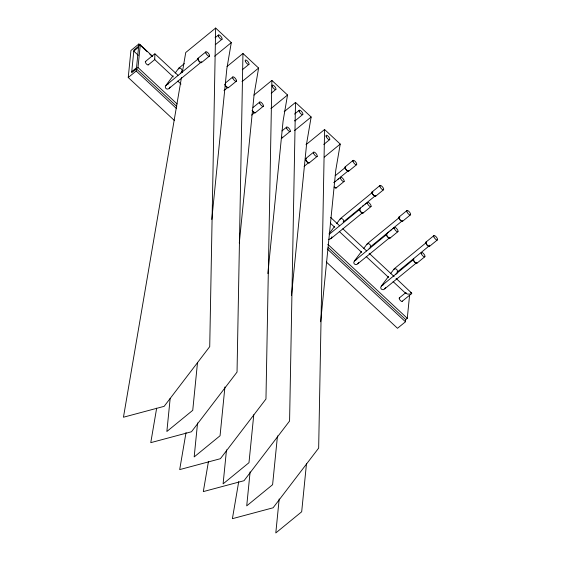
<?xml version="1.0" encoding="UTF-8"?>
<svg xmlns="http://www.w3.org/2000/svg" width="561" height="561" viewBox="0 0 561 561"><rect width="100%" height="100%" fill="white"/><g stroke="black" fill="none" stroke-linecap="round" stroke-linejoin="round"><path stroke-width="0.84" d="M182.353 72.348L185.74 52.517L215.648 28.05L209.723 346.642L164.156 406.332L123.455 417.223L181.469 77.523M227.009 66.535L242.955 53.484L237.037 372.076L191.469 431.767L150.769 442.657L156.659 408.17M253.944 95.104L271.882 80.426L265.963 399.011L220.396 458.709L179.695 469.599L186.028 432.524M284.203 111.667L295.507 102.425L289.581 421.009L244.014 480.707L203.313 491.597L208.468 461.415M305.976 144.731L324.588 129.507L318.662 448.092L273.095 507.789L232.401 518.68L238.727 481.604M154.78 59.045L154.724 59.606L148.3 64.859M174.401 120.503L128.238 77.516L130.937 50.49L138.897 43.975L147.227 51.738M128.238 77.516L136.197 71.009L136.414 68.842L176.799 106.464M138.679 46.142L138.897 43.975M140.271 44.838L133.904 50.048L131.639 72.748L137.999 67.544L140.271 44.838L152.452 56.184M170.172 398.38L166.862 431.493L192.746 410.322L197.528 362.385M211.799 219.449L226.847 68.673L231.293 42.622L215.648 28.05M197.57 422.938L194.176 456.927L220.059 435.757L224.926 386.95M239.281 243.144L254.154 94.108L258.607 68.056L242.955 53.484M226.497 449.88L223.103 483.87L248.986 462.692L253.768 414.761M267.863 273.572L283.088 121.05L287.534 94.998L271.882 80.426M250.115 471.878L246.721 505.868L272.604 484.69L277.478 435.883M291.482 295.563L306.706 143.048L311.152 116.997L295.507 102.425M279.196 498.96L275.802 532.95L301.685 511.772L306.467 463.842M320.647 321.776L335.787 170.13L340.232 144.079L324.588 129.507M326.348 262.015L397.511 328.29L405.47 321.776L405.687 319.616L328.108 247.366M405.365 319.875L407.279 318.311L409.544 295.605M331.937 236.791L330.885 238.67L328.339 239.554M184.38 63.61L178.966 68.042L178.622 68.975M180.579 73.218C183.713 71.794 181.715 67.488 178.966 68.042M372.35 192.472L340.527 218.51L340.19 219.435M399.278 217.549L367.455 243.586L367.111 244.519M369.068 248.754C372.209 247.338 370.211 243.025 367.455 243.586M426.206 242.625L394.383 268.663L394.039 269.596M395.484 274.518C398.913 272.962 397.784 268.256 394.383 268.663M406.031 292.47L405.638 293.277L407.777 294.132L410.827 293.978L411.816 293.256L396.059 278.361M173.09 75.826L165.909 85.447C163.784 87.825 167.395 90.623 169.317 88.21L200.466 62.727M170.172 86.997L169.317 88.21M361.586 251.363L354.405 260.991C352.273 263.368 355.884 266.166 357.813 263.747L388.955 238.264M358.661 262.541L357.813 263.747M388.514 276.44L381.333 286.068C379.201 288.445 382.812 291.243 384.741 288.824L416.564 262.786A2.223 0.82 50.7 0 1 415.778 262.779M385.589 287.618L384.741 288.824M175.144 73.077L178.735 68.267M329.012 233.853L334.658 226.286M336.705 223.537L340.296 218.727M363.633 248.614L367.224 243.804M390.561 273.691L394.152 268.88M165.909 85.447L198.229 58.842A2.223 0.82 50.7 0 0 198.299 59.81M354.405 260.991L386.718 234.386M381.333 286.068L413.646 259.463M182.115 71.156L181.554 71.478M343.115 221.939L343.676 221.616C344.152 219.989 342.133 218.075 340.527 218.51M370.043 247.015L370.604 246.693M396.971 272.092L397.532 271.769M131.744 71.668L136.519 67.762L138.567 47.222L133.799 51.128L138.286 55.308M145.39 61.528L154.878 53.765L177.991 75.279M215.073 37.783L218.39 35.07M197.865 58.428L205.817 51.921M215.389 44.677L222.016 39.256M201.504 62.587L209.463 56.079M214.681 56.219L231.293 42.622M225.452 82.965L232.745 76.997M242.31 69.753L248.944 64.333M224.007 90.573L228.068 87.25A2.223 0.82 50.7 0 1 227.289 87.236M228.432 87.663L236.391 81.156M241.994 81.654L258.607 68.056M253.039 107.495L259.673 102.074M271.229 93.203L275.872 89.409M251.616 115.096L254.996 112.326M255.36 112.74L263.319 106.232M270.921 108.596L287.534 94.998M294.532 114.093L299.174 110.3M281.959 130.944L286.601 127.151M302.8 114.486L294.841 120.994A2.777 1.024 50.7 0 0 294.925 120.306M282.288 137.817L290.247 131.309M294.539 130.587L311.152 116.997M305.57 158.735L313.529 152.227M323.76 144.443L329.728 139.563M304.111 166.358L308.852 162.48A2.223 0.82 50.7 0 1 308.073 162.466M309.216 162.893L317.175 156.386M324.286 157.129L340.232 144.079M345.071 166.961L353.023 160.453M335.268 175.705L345.422 167.388M334.125 182.353L335.478 181.245M337.512 179.583L338.865 178.475M340.218 177.367L348.339 170.719M333.823 182.725L340.457 177.304M348.697 171.147L356.656 164.639M336.144 187.97L344.103 181.462M371.999 192.037L379.951 185.53M343.444 221.833L360.372 207.984M362.406 206.322L363.759 205.214M365.113 204.106L366.466 202.998M367.82 201.89L375.267 195.796M359.426 208.888L367.385 202.381M375.625 196.224L383.577 189.716M329.321 234.239L359.79 209.309M330.885 238.67L362.708 212.633M363.072 213.047L371.024 206.539M398.927 217.114L406.879 210.606M370.372 246.91L388.654 231.952M390.007 230.844L391.361 229.737M392.714 228.629L401.522 221.427M386.354 233.965L394.306 227.457M402.553 221.3L410.505 214.793M390 238.123L397.952 231.616M425.855 242.198L433.807 235.683M397.3 271.987L429.123 245.949A2.223 0.82 50.7 0 1 426.802 244.505M429.481 246.377L437.433 239.87M416.928 263.207L424.88 256.693M399.271 297.968L405.694 292.716M402.188 301.299L411.683 293.529M166.407 84.879L168.314 83.975M354.896 260.423L356.803 259.512M381.824 285.5L383.731 284.588M410.343 292.253L411.451 292.695M330.639 217.437L339.615 225.795M342.827 228.783L366.557 250.886M369.124 253.277L394.138 276.573M149.794 54.129L152.361 56.514M173.286 76.899L154.703 59.592L154.913 53.982M177.774 81.079L180.979 84.066M330.303 223.124L334.784 227.303M339.272 231.483L361.705 252.373M366.186 256.545L388.619 277.436M393.107 281.615L405.926 293.55M137.999 67.544L177.115 103.967M327.778 244.273L407.279 318.311M136.197 71.009L176.589 108.624M327.252 248.937L405.47 321.776M201.574 61.885A2.777 1.024 50.7 0 1 199.057 61.352A2.777 1.024 50.7 0 1 198.419 58.288M200.698 62.285A2.223 0.82 50.7 0 1 198.517 60.258M201.224 61.941A2.223 0.82 50.7 0 1 201.14 62.173M228.537 87.376A2.777 1.024 50.7 0 1 226.728 87.158A2.777 1.024 50.7 0 1 224.723 84.206M226.903 86.997A2.223 0.82 50.7 0 1 226.111 86.261M225.746 85.805A2.223 0.82 50.7 0 1 225.227 84.886M309.314 162.606A2.777 1.024 50.7 0 1 306.53 161.379A2.777 1.024 50.7 0 1 306.131 158.595M307.687 162.234A2.223 0.82 50.7 0 1 306.888 161.491M306.53 161.035A2.223 0.82 50.7 0 1 306.117 159.036M148.356 64.298A2.223 0.82 50.7 0 1 146.344 63.87A2.223 0.82 50.7 0 1 145.832 61.415M402.272 301.068A2.223 0.82 50.7 0 1 400.042 300.086A2.223 0.82 50.7 0 1 399.72 297.856M255.465 112.452A2.777 1.024 50.7 0 1 254.147 112.593A2.777 1.024 50.7 0 1 252.085 110.349M254.554 112.438A2.223 0.82 50.7 0 1 252.674 110.882M282.358 137.122A2.777 1.024 50.7 0 1 281.313 137.803M282.008 137.172A2.223 0.82 50.7 0 1 281.924 137.403M363.17 212.759A2.777 1.024 50.7 0 1 360.169 211.245A2.777 1.024 50.7 0 1 360.4 208.902M362.259 212.745A2.223 0.82 50.7 0 1 360.085 210.719M359.86 210.27A2.223 0.82 50.7 0 1 359.973 209.19M374.489 195.789A2.223 0.82 50.7 0 1 372.946 194.351M372.644 193.882A2.223 0.82 50.7 0 1 372.427 193.433M375.709 195.537A2.777 1.024 50.7 0 1 374.313 195.999A2.777 1.024 50.7 0 1 371.999 193.054A2.777 1.024 50.7 0 1 372.995 192.079M390.07 237.429A2.777 1.024 50.7 0 1 387.546 236.889A2.777 1.024 50.7 0 1 386.915 233.825M389.713 237.478A2.223 0.82 50.7 0 1 388.85 237.703M388.471 237.464A2.223 0.82 50.7 0 1 386.887 235.571A2.223 0.82 50.7 0 1 386.901 234.267M402.02 220.992A2.223 0.82 50.7 0 1 400.631 220.291M400.238 219.884A2.223 0.82 50.7 0 1 399.355 218.51M402.637 220.62A2.777 1.024 50.7 0 1 401.241 221.076A2.777 1.024 50.7 0 1 398.927 218.131A2.777 1.024 50.7 0 1 399.923 217.156M336.242 187.683A2.777 1.024 50.7 0 1 334.188 187.248M335.597 187.676A2.223 0.82 50.7 0 1 334.216 186.974M348.164 170.839A2.223 0.82 50.7 0 1 347.897 170.832M347.561 170.705A2.223 0.82 50.7 0 1 346.018 169.275M345.716 168.805A2.223 0.82 50.7 0 1 345.373 167.949M348.781 170.46A2.777 1.024 50.7 0 1 346.228 169.864A2.777 1.024 50.7 0 1 345.639 166.841M417.026 262.913A2.777 1.024 50.7 0 1 414.242 261.685A2.777 1.024 50.7 0 1 413.836 258.901M415.399 262.541A2.223 0.82 50.7 0 1 414.6 261.798M414.242 261.342A2.223 0.82 50.7 0 1 413.822 259.343M426.5 244.035A2.223 0.82 50.7 0 1 426.15 243.179M429.41 245.192A2.777 1.024 50.7 0 1 428.632 246.412A2.777 1.024 50.7 0 1 426.087 243.747A2.777 1.024 50.7 0 1 426.423 242.072M205.908 53.127A2.777 1.024 50.7 0 0 209.239 56.226A2.777 1.024 50.7 0 0 207.773 52.65A2.777 1.024 50.7 0 0 205.908 53.127M218.453 36.255A2.777 1.024 50.7 0 0 221.784 39.389A2.777 1.024 50.7 0 0 220.368 35.834A2.777 1.024 50.7 0 0 218.453 36.255M232.836 78.203A2.777 1.024 50.7 0 0 236.167 81.303A2.777 1.024 50.7 0 0 234.701 77.727A2.777 1.024 50.7 0 0 232.836 78.203M245.381 61.331A2.777 1.024 50.7 0 0 248.712 64.466A2.777 1.024 50.7 0 0 247.296 60.911A2.777 1.024 50.7 0 0 245.381 61.331M313.62 153.434A2.777 1.024 50.7 0 0 316.951 156.533A2.777 1.024 50.7 0 0 315.485 152.957A2.777 1.024 50.7 0 0 313.62 153.434M326.165 136.561A2.777 1.024 50.7 0 0 329.496 139.703A2.777 1.024 50.7 0 0 328.073 136.148A2.777 1.024 50.7 0 0 326.165 136.561M259.764 103.28A2.777 1.024 50.7 0 0 263.095 106.38A2.777 1.024 50.7 0 0 261.629 102.803A2.777 1.024 50.7 0 0 259.764 103.28M272.309 86.408A2.777 1.024 50.7 0 0 275.64 89.543A2.777 1.024 50.7 0 0 274.224 85.994A2.777 1.024 50.7 0 0 272.309 86.408M286.692 128.357A2.777 1.024 50.7 0 0 290.023 131.456A2.777 1.024 50.7 0 0 288.557 127.88A2.777 1.024 50.7 0 0 286.692 128.357M299.237 111.485A2.777 1.024 50.7 0 0 302.568 114.626A2.777 1.024 50.7 0 0 301.152 111.071A2.777 1.024 50.7 0 0 299.237 111.485M367.469 203.587A2.777 1.024 50.7 0 0 370.8 206.686A2.777 1.024 50.7 0 0 369.341 203.11A2.777 1.024 50.7 0 0 367.469 203.587M380.021 186.715A2.777 1.024 50.7 0 0 383.345 189.856A2.777 1.024 50.7 0 0 381.929 186.301A2.777 1.024 50.7 0 0 380.021 186.715M394.397 228.664A2.777 1.024 50.7 0 0 397.728 231.763A2.777 1.024 50.7 0 0 396.269 228.187A2.777 1.024 50.7 0 0 394.397 228.664M406.949 211.792A2.777 1.024 50.7 0 0 410.273 214.933A2.777 1.024 50.7 0 0 408.857 211.378A2.777 1.024 50.7 0 0 406.949 211.792M340.541 178.51A2.777 1.024 50.7 0 0 343.872 181.61A2.777 1.024 50.7 0 0 342.413 178.033A2.777 1.024 50.7 0 0 340.541 178.51M353.093 161.638A2.777 1.024 50.7 0 0 356.417 164.78A2.777 1.024 50.7 0 0 355.001 161.224A2.777 1.024 50.7 0 0 353.093 161.638M421.325 253.74A2.777 1.024 50.7 0 0 424.656 256.84A2.777 1.024 50.7 0 0 423.197 253.263A2.777 1.024 50.7 0 0 421.325 253.74M433.877 236.868A2.777 1.024 50.7 0 0 437.201 240.01A2.777 1.024 50.7 0 0 435.785 236.454A2.777 1.024 50.7 0 0 433.877 236.868"/></g></svg>
